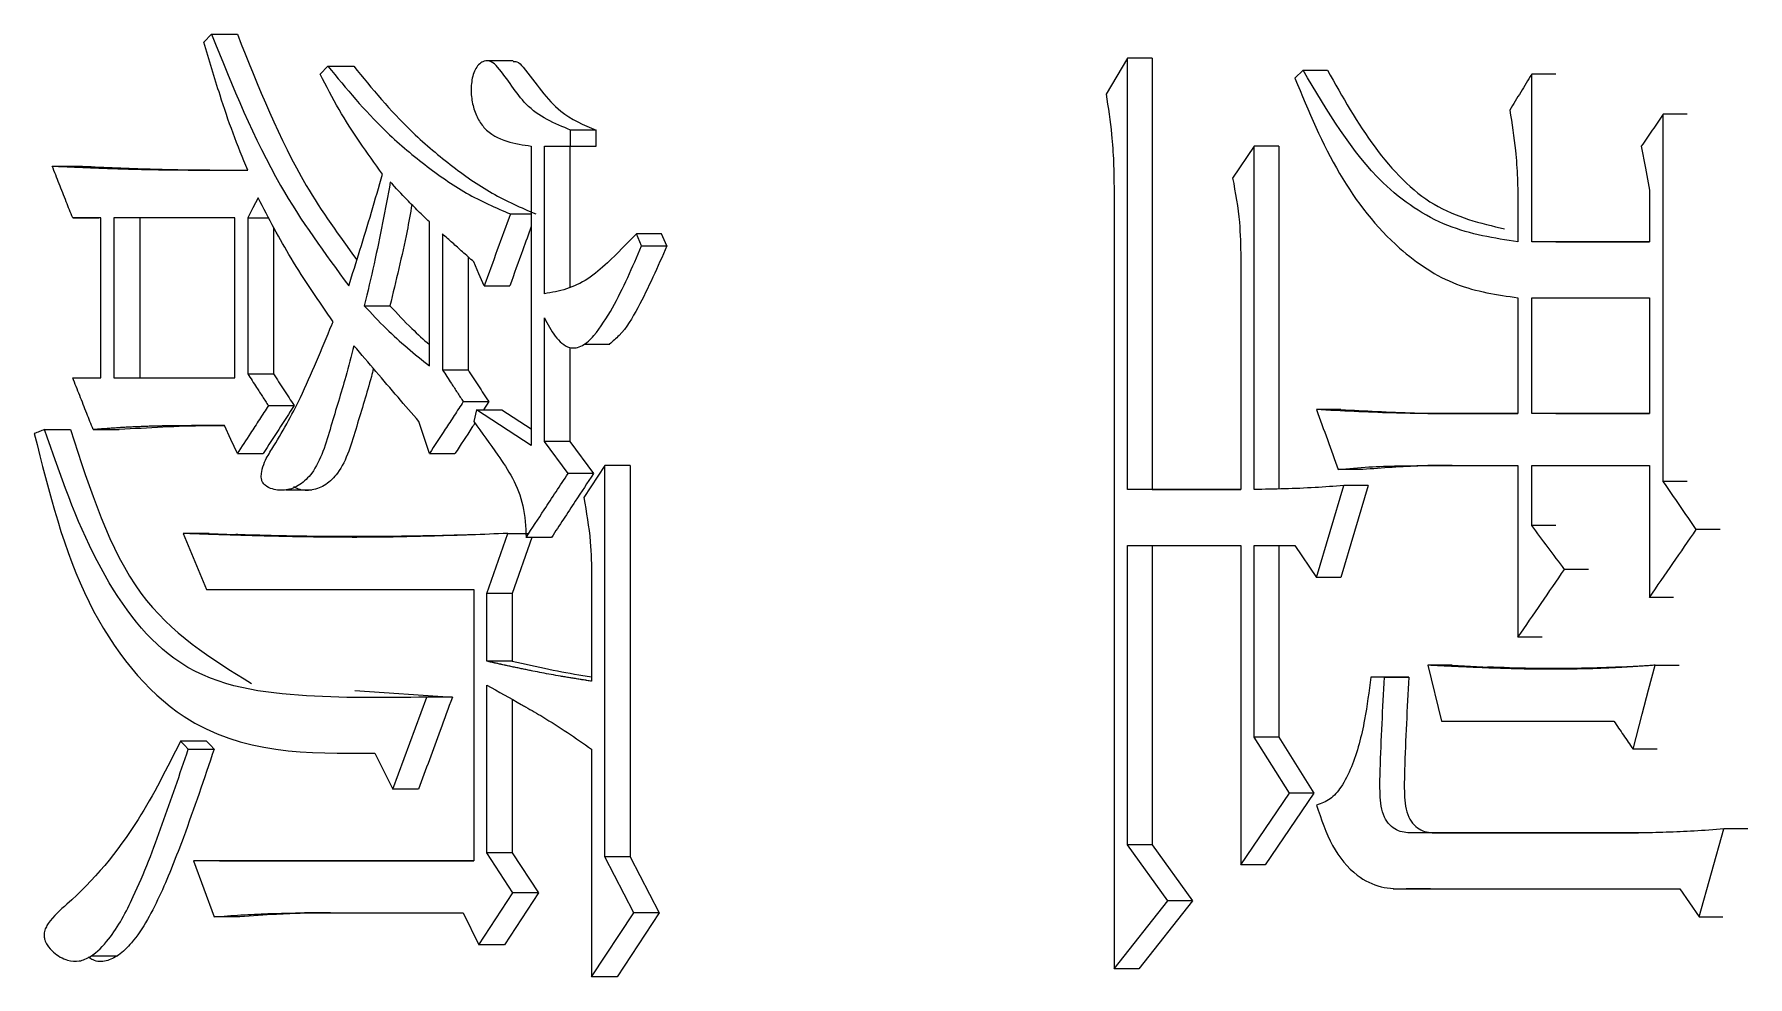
# Model space of a CAD drawing. Header units: millimetres. Extents: x 2063 to 4500, y 825 to 2548.
# Drawn here: x 3160.398 to 3165.037, y 1518.73 to 1521.283 of the extents above; entities that cross this region are included whole.
import ezdxf

# ---------------------------------------------------------------- set-up
doc = ezdxf.new("R2010")
doc.units = ezdxf.units.MM

msp = doc.modelspace()

# ---------------------------------------------------------------- linework, layer by layer
at = {"color": 7, "linetype": 'Continuous', "lineweight": 25}
for p, q in [((3160.8782, 1521.2826), (3160.8572, 1521.2609)), ((3160.8782, 1521.2826), (3160.9483, 1521.2826)), ((3161.1934, 1521.196), (3161.1724, 1521.1744)), ((3161.6946, 1521.2107), (3161.6251, 1521.2107)), ((3163.3582, 1521.2177), (3163.3, 1521.1203)), ((3163.3582, 1520.0494), (3163.3582, 1521.2177)), ((3163.4251, 1521.2177), (3163.4251, 1520.0494)), ((3163.8334, 1521.1852), (3163.8113, 1521.1636)), ((3163.8334, 1521.1852), (3163.8996, 1521.1852)), ((3164.4525, 1520.7201), (3164.4525, 1521.1744)), ((3164.5178, 1521.1744), (3164.4525, 1521.1744)), ((3161.8505, 1520.9797), (3161.8505, 1521.023)), ((3161.9193, 1521.023), (3161.8505, 1521.023)), ((3161.9193, 1520.9797), (3161.9193, 1521.023)), ((3161.7795, 1520.9797), (3161.8505, 1520.9797)), ((3161.7795, 1520.5795), (3161.7795, 1520.9797)), ((3161.8483, 1520.9797), (3161.8483, 1520.5972)), ((3161.8505, 1520.9797), (3161.9193, 1520.9797)), ((3163.7014, 1520.9797), (3163.6429, 1520.8932)), ((3163.7014, 1520.0494), (3163.7014, 1520.9797)), ((3163.7678, 1520.9797), (3163.7678, 1520.0508)), ((3160.4468, 1520.9256), (3160.5174, 1520.9256)), ((3163.3218, 1520.8607), (3163.3219, 1518.7513)), ((3164.7716, 1520.8607), (3164.7716, 1520.7201)), ((3164.4154, 1520.8174), (3164.4154, 1520.7201)), ((3160.5786, 1520.785), (3160.5023, 1520.785)), ((3160.5023, 1520.785), (3160.5728, 1520.785)), ((3160.5786, 1520.785), (3160.5728, 1520.785)), ((3160.5786, 1520.3523), (3160.5786, 1520.785)), ((3160.9411, 1520.785), (3160.6134, 1520.785)), ((3160.6134, 1520.785), (3160.6134, 1520.3523)), ((3160.6838, 1520.785), (3160.6134, 1520.785)), ((3160.9411, 1520.785), (3160.6838, 1520.785)), ((3160.6838, 1520.785), (3160.6838, 1520.3523)), ((3160.9411, 1520.3523), (3160.9411, 1520.785)), ((3160.9761, 1520.785), (3160.9761, 1520.3631)), ((3160.9761, 1520.785), (3161.0329, 1520.785)), ((3161.468, 1520.3847), (3161.468, 1520.7742)), ((3161.046, 1520.7602), (3161.046, 1520.3631)), ((3161.5033, 1520.7417), (3161.5033, 1520.3739)), ((3162.0426, 1520.7093), (3162.0284, 1520.7417)), ((3162.0969, 1520.7417), (3162.0284, 1520.7417)), ((3162.1112, 1520.7093), (3162.0969, 1520.7417)), ((3164.7716, 1520.7201), (3164.4525, 1520.7201)), ((3164.5178, 1520.7201), (3164.4525, 1520.7201)), ((3164.5179, 1520.7201), (3164.7716, 1520.7201)), ((3161.5726, 1520.6799), (3161.5726, 1520.3739)), ((3162.0426, 1520.7093), (3162.1112, 1520.7093)), ((3163.6648, 1520.6768), (3163.6648, 1520.0494)), ((3161.6165, 1520.6011), (3161.6856, 1520.6011)), ((3161.2919, 1520.547), (3161.3614, 1520.547)), ((3164.4154, 1520.5687), (3164.4154, 1520.2549)), ((3164.4525, 1520.5686), (3164.7716, 1520.5686)), ((3164.4525, 1520.2549), (3164.4525, 1520.5686)), ((3164.7716, 1520.5686), (3164.7716, 1520.2549)), ((3161.7795, 1520.1792), (3161.7795, 1520.5145)), ((3161.8877, 1520.4428), (3161.9565, 1520.4428)), ((3161.8483, 1520.4344), (3161.8483, 1520.1792)), ((3160.5023, 1520.3523), (3160.5786, 1520.3523)), ((3160.6134, 1520.3523), (3160.9411, 1520.3523)), ((3160.9761, 1520.3631), (3161.046, 1520.3631)), ((3161.5033, 1520.3739), (3161.5726, 1520.3739)), ((3161.0321, 1520.2766), (3161.102, 1520.2766)), ((3161.5599, 1520.2874), (3161.6291, 1520.2874)), ((3161.5952, 1520.2657), (3161.5882, 1520.2333)), ((3161.744, 1520.1684), (3161.5952, 1520.2657)), ((3161.5952, 1520.2657), (3161.6644, 1520.2657)), ((3161.6291, 1520.2874), (3161.6149, 1520.2657)), ((3161.6644, 1520.2657), (3161.744, 1520.2136)), ((3163.9362, 1520.2658), (3163.87, 1520.2658)), ((3164.4154, 1520.2549), (3164.1717, 1520.2549)), ((3164.1717, 1520.2549), (3164.2375, 1520.2549)), ((3164.2375, 1520.2549), (3164.4154, 1520.2549)), ((3164.7716, 1520.2549), (3164.4525, 1520.2549)), ((3164.5178, 1520.2549), (3164.4525, 1520.2549)), ((3164.5179, 1520.2549), (3164.7716, 1520.2549)), ((3160.5578, 1520.2116), (3160.6283, 1520.2116)), ((3161.8434, 1520.0927), (3161.7795, 1520.1792)), ((3161.8483, 1520.1792), (3161.7795, 1520.1792)), ((3161.8483, 1520.1792), (3161.9122, 1520.0927)), ((3160.9481, 1520.1467), (3161.0181, 1520.1467)), ((3161.468, 1520.1467), (3161.5373, 1520.1467)), ((3161.9429, 1520.1143), (3161.886, 1520.0278)), ((3162.0116, 1520.1143), (3161.9429, 1520.1143)), ((3162.0116, 1520.1143), (3162.0116, 1519.0542)), ((3164.1717, 1520.1143), (3164.4154, 1520.1143)), ((3164.2375, 1520.1143), (3164.1717, 1520.1143)), ((3164.4154, 1520.1143), (3164.4154, 1519.6492)), ((3164.4525, 1520.1143), (3164.7716, 1520.1143)), ((3164.4525, 1519.9521), (3164.4525, 1520.1143)), ((3164.7716, 1520.1143), (3164.7716, 1519.7573)), ((3161.9122, 1520.0927), (3161.8434, 1520.0927)), ((3163.9949, 1520.1035), (3163.9288, 1520.1035)), ((3164.8737, 1520.0711), (3164.8088, 1520.0711)), ((3161.0794, 1520.0482), (3161.1501, 1520.0482)), ((3163.6648, 1520.0494), (3163.3582, 1520.0494)), ((3163.4251, 1520.0494), (3163.3582, 1520.0494)), ((3163.4251, 1520.0494), (3163.6648, 1520.0494)), ((3163.87, 1519.8114), (3163.9435, 1520.0602)), ((3164.0096, 1520.0602), (3163.9362, 1519.8114)), ((3164.0096, 1520.0602), (3163.9435, 1520.0602)), ((3160.8014, 1519.9304), (3160.8642, 1519.779)), ((3160.8716, 1519.9304), (3160.8014, 1519.9304)), ((3160.8716, 1519.9304), (3160.9444, 1519.9276)), ((3161.6235, 1519.7681), (3161.6802, 1519.9304)), ((3161.6802, 1519.9304), (3161.7369, 1519.9304)), ((3164.5178, 1519.9521), (3164.4525, 1519.9521)), ((3164.963, 1519.9412), (3164.8982, 1519.9412)), ((3161.7454, 1519.9196), (3161.6926, 1519.7681)), ((3161.7987, 1519.9196), (3161.7298, 1519.9196)), ((3163.3583, 1519.898), (3163.6648, 1519.898)), ((3163.3582, 1519.0867), (3163.3583, 1519.898)), ((3163.4251, 1519.898), (3163.4251, 1519.0867)), ((3163.6648, 1519.898), (3163.6648, 1519.0326)), ((3163.7014, 1519.898), (3163.8113, 1519.898)), ((3163.7014, 1519.3787), (3163.7014, 1519.898)), ((3163.7678, 1519.898), (3163.7678, 1519.3787)), ((3163.8113, 1519.898), (3163.87, 1519.8114)), ((3161.9073, 1519.8114), (3161.9073, 1519.5302)), ((3163.9362, 1519.8114), (3163.87, 1519.8114)), ((3164.6066, 1519.8331), (3164.5414, 1519.8331)), ((3160.8642, 1519.779), (3161.5882, 1519.779)), ((3161.5882, 1519.779), (3161.5882, 1519.0434)), ((3161.6235, 1519.5843), (3161.6235, 1519.7681)), ((3161.6926, 1519.7681), (3161.6235, 1519.7681)), ((3161.6926, 1519.7681), (3161.6926, 1519.5843)), ((3164.8366, 1519.7573), (3164.7716, 1519.7573)), ((3164.4809, 1519.6492), (3164.4154, 1519.6492)), ((3161.6926, 1519.5843), (3161.6235, 1519.5843)), ((3164.2375, 1519.5735), (3164.1717, 1519.5735)), ((3164.1717, 1519.5735), (3164.2085, 1519.422)), ((3164.2375, 1519.5735), (3164.3369, 1519.5685)), ((3164.7865, 1519.5735), (3164.8514, 1519.5735)), ((3161.6235, 1519.065), (3161.6235, 1519.5193)), ((3164.0538, 1519.541), (3164.017, 1519.541)), ((3164.083, 1519.541), (3164.017, 1519.541)), ((3164.0538, 1519.541), (3164.1197, 1519.541)), ((3161.266, 1519.5049), (3161.5303, 1519.4869)), ((3161.3693, 1519.2381), (3161.461, 1519.4869)), ((3161.5303, 1519.4869), (3161.461, 1519.4869)), ((3161.6926, 1519.4808), (3161.6926, 1519.065)), ((3163.7967, 1519.2273), (3163.7014, 1519.3787)), ((3163.7678, 1519.3787), (3163.7014, 1519.3787)), ((3163.7678, 1519.3787), (3163.8629, 1519.2273)), ((3160.8646, 1519.3679), (3160.7944, 1519.3679)), ((3160.8153, 1519.3463), (3160.8854, 1519.3463)), ((3161.32, 1519.3354), (3161.3693, 1519.2381)), ((3161.9073, 1519.3463), (3161.9073, 1518.7297)), ((3164.792, 1519.3463), (3164.727, 1519.3463)), ((3161.4387, 1519.2381), (3161.3693, 1519.2381)), ((3163.6648, 1519.0326), (3163.7967, 1519.2273)), ((3163.8629, 1519.2273), (3163.7313, 1519.0326)), ((3163.8629, 1519.2273), (3163.7967, 1519.2273)), ((3164.1932, 1519.1191), (3164.1273, 1519.1191)), ((3164.7419, 1519.1191), (3164.1274, 1519.1191)), ((3164.1933, 1519.1191), (3164.7419, 1519.1191)), ((3164.9057, 1518.892), (3164.9728, 1519.1299)), ((3165.0374, 1519.1299), (3164.9728, 1519.1299)), ((3161.6944, 1518.9568), (3161.6235, 1519.065)), ((3161.6926, 1519.065), (3161.6235, 1519.065)), ((3161.6926, 1519.065), (3161.7634, 1518.9568)), ((3162.0212, 1518.9028), (3161.9429, 1519.0542)), ((3162.0116, 1519.0542), (3161.9429, 1519.0542)), ((3162.0116, 1519.0542), (3162.0898, 1518.9028)), ((3163.4676, 1518.9352), (3163.3582, 1519.0867)), ((3163.4251, 1519.0867), (3163.3582, 1519.0867)), ((3163.4251, 1519.0867), (3163.5343, 1518.9352)), ((3160.8293, 1519.0434), (3160.8852, 1518.8919)), ((3161.5882, 1519.0434), (3160.8293, 1519.0434)), ((3160.8994, 1519.0434), (3160.8293, 1519.0434)), ((3160.8994, 1519.0434), (3161.5882, 1519.0434)), ((3163.7313, 1519.0326), (3163.6648, 1519.0326)), ((3161.6023, 1518.8162), (3161.6944, 1518.9568)), ((3161.7634, 1518.9568), (3161.6714, 1518.8162)), ((3161.7634, 1518.9568), (3161.6944, 1518.9568)), ((3164.0772, 1518.9682), (3164.1062, 1518.9682)), ((3164.1127, 1518.9677), (3164.8535, 1518.9677)), ((3164.1786, 1518.9677), (3164.1127, 1518.9677)), ((3164.8535, 1518.9677), (3164.9057, 1518.892)), ((3163.3219, 1518.7513), (3163.4676, 1518.9352)), ((3163.5343, 1518.9352), (3163.3887, 1518.7513)), ((3163.5343, 1518.9352), (3163.4676, 1518.9352)), ((3160.9552, 1518.8919), (3160.8852, 1518.8919)), ((3161.1302, 1518.9028), (3161.5599, 1518.9028)), ((3161.2, 1518.9028), (3161.1302, 1518.9028)), ((3161.5599, 1518.9028), (3161.6023, 1518.8162)), ((3161.9073, 1518.7297), (3162.0212, 1518.9028)), ((3162.0898, 1518.9028), (3161.9761, 1518.7297)), ((3162.0898, 1518.9028), (3162.0212, 1518.9028)), ((3164.9057, 1518.892), (3164.9704, 1518.892)), ((3161.6714, 1518.8162), (3161.6023, 1518.8162)), ((3160.5523, 1518.7863), (3160.6236, 1518.7863)), ((3161.9761, 1518.7297), (3161.9073, 1518.7297)), ((3163.3887, 1518.7513), (3163.3219, 1518.7513))]:
    msp.add_line(p, q, dxfattribs=at)
at = {"color": 7, "linetype": 'Continuous', "lineweight": 25, "flags": 128}
for points in [[(3161.1934, 1521.196), (3161.2188, 1521.196), (3161.241, 1521.196), (3161.2631, 1521.196)], [(3163.4251, 1521.2177), (3163.4084, 1521.2177), (3163.3917, 1521.2177), (3163.3582, 1521.2177)], [(3164.8088, 1520.0711), (3164.8088, 1520.5686), (3164.8088, 1521.0662)], [(3164.8737, 1521.0662), (3164.8575, 1521.0662), (3164.8413, 1521.0662), (3164.8088, 1521.0662)], [(3161.744, 1520.9797), (3161.744, 1520.574), (3161.744, 1520.1684)], [(3163.7678, 1520.9797), (3163.7512, 1520.9797), (3163.7346, 1520.9797), (3163.7014, 1520.9797)], [(3164.7493, 1520.9797), (3164.7605, 1520.9202), (3164.7716, 1520.8607)], [(3161.0041, 1520.8391), (3160.9901, 1520.812), (3160.9761, 1520.785)], [(3161.6873, 1520.7958), (3161.7047, 1520.7958), (3161.7221, 1520.7958), (3161.744, 1520.7958)], [(3161.6165, 1520.6011), (3161.6023, 1520.6335), (3161.5882, 1520.666)], [(3160.426, 1520.2116), (3160.4547, 1520.2116), (3160.4757, 1520.2116), (3160.4966, 1520.2116)], [(3160.9481, 1520.1467), (3160.9306, 1520.1846), (3160.9131, 1520.2225)], [(3161.468, 1520.1467), (3161.4539, 1520.19), (3161.4398, 1520.2333)], [(3161.9429, 1519.0542), (3161.9429, 1519.4746), (3161.9429, 1520.1143)], [(3164.727, 1519.3463), (3164.7518, 1519.4408), (3164.7691, 1519.5071), (3164.7865, 1519.5735)], [(3160.8153, 1519.3463), (3160.8049, 1519.3571), (3160.7944, 1519.3679)], [(3160.8646, 1519.3679), (3160.8699, 1519.3624), (3160.8752, 1519.3569), (3160.8855, 1519.3463)]]:
    msp.add_lwpolyline(points, dxfattribs=at)
at = {"color": 7, "linetype": 'Continuous', "lineweight": 25}
for points, knots in [([(3160.8782, 1521.2826), (3160.9355, 1521.1408), (3161.0369, 1520.8896), (3161.1851, 1520.6887), (3161.2497, 1520.6011)], [0, 0, 0, 0, 0.56421, 1, 1, 1, 1]), ([(3160.9483, 1521.2826), (3161.0048, 1521.1402), (3161.0938, 1520.9161), (3161.2242, 1520.7366), (3161.2717, 1520.6712)], [0, 0, 0, 0, 0.635566, 1, 1, 1, 1]), ([(3160.9761, 1520.9148), (3160.9625, 1520.9477), (3160.9355, 1521.0137), (3160.8966, 1521.1298), (3160.8717, 1521.2129), (3160.8572, 1521.2609)], [0, 0, 0, 0, 0.296607, 0.593255, 1, 1, 1, 1]), ([(3161.1934, 1521.196), (3161.2433, 1521.1355), (3161.3251, 1521.0363), (3161.4544, 1520.9283), (3161.567, 1520.848), (3161.6473, 1520.8131), (3161.6873, 1520.7958)], [0, 0, 0, 0, 0.34436, 0.564684, 0.783385, 1, 1, 1, 1]), ([(3161.2631, 1521.196), (3161.3129, 1521.1355), (3161.3946, 1521.0363), (3161.5237, 1520.9283), (3161.6361, 1520.848), (3161.7164, 1520.8131), (3161.7563, 1520.7958)], [0, 0, 0, 0, 0.34442, 0.564747, 0.783429, 1, 1, 1, 1]), ([(3161.8505, 1521.023), (3161.8073, 1521.0407), (3161.7293, 1521.0728), (3161.6762, 1521.1693), (3161.6367, 1521.2108), (3161.618, 1521.2115), (3161.6038, 1521.2033), (3161.5932, 1521.1907), (3161.5838, 1521.1675), (3161.5796, 1521.1339), (3161.5837, 1521.0938), (3161.5961, 1521.0581), (3161.624, 1521.0148), (3161.6775, 1520.9894), (3161.7219, 1520.9829), (3161.744, 1520.9797)], [0, 0, 0, 0, 0.230991, 0.417984, 0.453958, 0.487906, 0.511162, 0.535138, 0.560232, 0.612084, 0.662769, 0.713245, 0.762331, 0.881446, 1, 1, 1, 1]), ([(3161.6951, 1521.2088), (3161.6983, 1521.209), (3161.7085, 1521.2095), (3161.7523, 1521.1575), (3161.8089, 1521.0697), (3161.8858, 1521.0371), (3161.9193, 1521.023)], [0, 0, 0, 0, 0.036093, 0.112614, 0.614141, 1, 1, 1, 1]), ([(3164.4154, 1520.7201), (3164.3512, 1520.7301), (3164.2217, 1520.7503), (3164.006, 1520.894), (3163.8993, 1521.074), (3163.8334, 1521.1852)], [0, 0, 0, 0, 0.273464, 0.551009, 1, 1, 1, 1]), ([(3163.8996, 1521.1852), (3163.94, 1521.1133), (3164.0199, 1520.9712), (3164.1818, 1520.8021), (3164.3136, 1520.771), (3164.3793, 1520.7555)], [0, 0, 0, 0, 0.339729, 0.670692, 1, 1, 1, 1]), ([(3161.3411, 1520.904), (3161.3205, 1520.9326), (3161.2799, 1520.9891), (3161.2219, 1521.0775), (3161.1889, 1521.142), (3161.1724, 1521.1744)], [0, 0, 0, 0, 0.3384511, 0.6681197, 1, 1, 1, 1]), ([(3163.8113, 1521.1636), (3163.8484, 1521.0745), (3163.9215, 1520.8988), (3164.0747, 1520.7058), (3164.2457, 1520.5934), (3164.3591, 1520.5769), (3164.4154, 1520.5687)], [0, 0, 0, 0, 0.289657, 0.571456, 0.787204, 1, 1, 1, 1]), ([(3164.4525, 1521.1744), (3164.4426, 1521.1582), (3164.4228, 1521.1257), (3164.4031, 1521.0933), (3164.3932, 1521.0771)], [0, 0, 0, 0, 0.499998, 1, 1, 1, 1]), ([(3163.3, 1521.1203), (3163.3057, 1521.084), (3163.3152, 1521.0231), (3163.3209, 1520.936), (3163.3215, 1520.8858), (3163.3219, 1520.8607)], [0, 0, 0, 0, 0.425369, 0.712054, 1, 1, 1, 1]), ([(3164.3932, 1521.0771), (3164.399, 1521.0407), (3164.4086, 1520.9798), (3164.4145, 1520.8927), (3164.4151, 1520.8426), (3164.4154, 1520.8174)], [0, 0, 0, 0, 0.4254255, 0.7120823, 1, 1, 1, 1]), ([(3164.8088, 1521.0662), (3164.7989, 1521.0518), (3164.7791, 1521.023), (3164.7592, 1520.9941), (3164.7493, 1520.9797)], [0, 0, 0, 0, 0.4999987, 1, 1, 1, 1]), ([(3160.5023, 1520.785), (3160.4964, 1520.7997), (3160.4843, 1520.8305), (3160.4658, 1520.8773), (3160.4531, 1520.9095), (3160.4468, 1520.9256)], [0, 0, 0, 0, 0.313727, 0.656864, 1, 1, 1, 1]), ([(3160.4468, 1520.9256), (3160.4544, 1520.9252), (3160.4697, 1520.9246), (3160.4889, 1520.9237), (3160.5042, 1520.9231), (3160.5157, 1520.9226), (3160.5252, 1520.9222), (3160.5348, 1520.9218), (3160.5482, 1520.9212), (3160.5674, 1520.9204), (3160.5866, 1520.9197), (3160.6058, 1520.919), (3160.6211, 1520.9185), (3160.6403, 1520.9179), (3160.6557, 1520.9174), (3160.6749, 1520.9169), (3160.6902, 1520.9166), (3160.7056, 1520.9162), (3160.721, 1520.9159), (3160.7364, 1520.9157), (3160.7556, 1520.9154), (3160.7691, 1520.9153), (3160.7826, 1520.9151), (3160.7903, 1520.9151), (3160.7999, 1520.915), (3160.8076, 1520.9149), (3160.8153, 1520.9149), (3160.823, 1520.9148), (3160.8307, 1520.9148), (3160.8404, 1520.9148), (3160.8481, 1520.9147), (3160.8577, 1520.9147), (3160.8654, 1520.9147), (3160.8751, 1520.9147), (3160.8828, 1520.9147), (3160.8905, 1520.9147), (3160.8982, 1520.9147), (3160.9059, 1520.9147), (3160.9156, 1520.9147), (3160.9233, 1520.9147), (3160.933, 1520.9147), (3160.9397, 1520.9147), (3160.9455, 1520.9147), (3160.9494, 1520.9147), (3160.9532, 1520.9147), (3160.9581, 1520.9147), (3160.9619, 1520.9147), (3160.9665, 1520.9148), (3160.9709, 1520.9148), (3160.9744, 1520.9148), (3160.9761, 1520.9148)], [0, 0, 0, 0, 0.043584, 0.087168, 0.10896, 0.130753, 0.152545, 0.163441, 0.185233, 0.228817, 0.272401, 0.294193, 0.337777, 0.35957, 0.403154, 0.424946, 0.46853, 0.490322, 0.512114, 0.555699, 0.577491, 0.621075, 0.631971, 0.653763, 0.664659, 0.686451, 0.697347, 0.708243, 0.730035, 0.740931, 0.762723, 0.773619, 0.795412, 0.806308, 0.8281, 0.838996, 0.849892, 0.871684, 0.88258, 0.904372, 0.915268, 0.93706, 0.942508, 0.947956, 0.958852, 0.9643, 0.975196, 0.980644, 0.990322, 1, 1, 1, 1]), ([(3160.5174, 1520.9256), (3160.5787, 1520.9228), (3160.697, 1520.9173), (3160.85, 1520.9147), (3160.9418, 1520.9148), (3160.976, 1520.9148)], [0, 0, 0, 0, 0.402188, 0.777041, 1, 1, 1, 1]), ([(3161.2497, 1520.6011), (3161.2598, 1520.6332), (3161.2808, 1520.6993), (3161.3114, 1520.8002), (3161.3312, 1520.8694), (3161.3411, 1520.904)], [0, 0, 0, 0, 0.320379, 0.660141, 1, 1, 1, 1]), ([(3161.3623, 1520.8823), (3161.3483, 1520.8083), (3161.3271, 1520.6955), (3161.3009, 1520.5849), (3161.2919, 1520.547)], [0, 0, 0, 0, 0.6569803, 1, 1, 1, 1]), ([(3161.468, 1520.7742), (3161.458, 1520.784), (3161.4378, 1520.8036), (3161.4023, 1520.8393), (3161.3774, 1520.866), (3161.3623, 1520.8823)], [0, 0, 0, 0, 0.280921, 0.561854, 1, 1, 1, 1]), ([(3163.6429, 1520.8932), (3163.6502, 1520.8534), (3163.6632, 1520.7823), (3163.6643, 1520.7091), (3163.6648, 1520.6768)], [0, 0, 0, 0, 0.558835, 1, 1, 1, 1]), ([(3161.2075, 1520.5037), (3161.1686, 1520.5599), (3161.1126, 1520.6409), (3161.0477, 1520.7562), (3161.0186, 1520.8114), (3161.0041, 1520.8391)], [0, 0, 0, 0, 0.532376, 0.766064, 1, 1, 1, 1]), ([(3161.4206, 1520.8212), (3161.4164, 1520.7973), (3161.4062, 1520.739), (3161.3854, 1520.648), (3161.3694, 1520.5807), (3161.3614, 1520.547)], [0, 0, 0, 0, 0.256892, 0.628328, 1, 1, 1, 1]), ([(3161.6873, 1520.7958), (3161.6755, 1520.7633), (3161.6519, 1520.6984), (3161.6283, 1520.6335), (3161.6165, 1520.6011)], [0, 0, 0, 0, 0.5, 1, 1, 1, 1]), ([(3161.5882, 1520.666), (3161.5779, 1520.6751), (3161.5587, 1520.6923), (3161.5304, 1520.7175), (3161.5124, 1520.7336), (3161.5033, 1520.7417)], [0, 0, 0, 0, 0.361282, 0.680641, 1, 1, 1, 1]), ([(3161.744, 1520.7619), (3161.7363, 1520.7408), (3161.7168, 1520.6871), (3161.6974, 1520.6335), (3161.6856, 1520.6011)], [0, 0, 0, 0, 0.394634, 1, 1, 1, 1]), ([(3162.0284, 1520.7417), (3162.0025, 1520.7152), (3161.9602, 1520.6717), (3161.8983, 1520.6171), (3161.8396, 1520.5903), (3161.7995, 1520.5831), (3161.7795, 1520.5795)], [0, 0, 0, 0, 0.3446396, 0.5657566, 0.7835326, 1, 1, 1, 1]), ([(3161.7795, 1520.5145), (3161.7884, 1520.4972), (3161.806, 1520.4631), (3161.8432, 1520.4286), (3161.8842, 1520.4358), (3161.924, 1520.4762), (3161.9805, 1520.565), (3162.0179, 1520.6519), (3162.0426, 1520.7093)], [0, 0, 0, 0, 0.121784, 0.238894, 0.329996, 0.425945, 0.621085, 1, 1, 1, 1]), ([(3162.1112, 1520.7093), (3162.0862, 1520.6526), (3162.0485, 1520.5668), (3161.995, 1520.4756), (3161.9646, 1520.4508), (3161.9556, 1520.4434)], [0, 0, 0, 0, 0.5781639, 0.8758527, 1, 1, 1, 1]), ([(3161.2919, 1520.547), (3161.3114, 1520.5261), (3161.3492, 1520.4859), (3161.4081, 1520.432), (3161.4481, 1520.4005), (3161.468, 1520.3847)], [0, 0, 0, 0, 0.349925, 0.674457, 1, 1, 1, 1]), ([(3161.3614, 1520.547), (3161.3809, 1520.526), (3161.4154, 1520.4889), (3161.4521, 1520.4561), (3161.468, 1520.4419)], [0, 0, 0, 0, 0.56596, 1, 1, 1, 1]), ([(3161.2637, 1520.4388), (3161.2564, 1520.4108), (3161.2372, 1520.3372), (3161.2014, 1520.2222), (3161.1695, 1520.1098), (3161.1183, 1520.0604), (3161.0808, 1520.0453), (3161.0482, 1520.048), (3161.0265, 1520.0567), (3161.0173, 1520.0671), (3161.0138, 1520.075), (3161.0125, 1520.0852), (3161.0142, 1520.1023), (3161.023, 1520.1294), (3161.0628, 1520.1919), (3161.129, 1520.3107), (3161.1771, 1520.4324), (3161.2064, 1520.501), (3161.2075, 1520.5037)], [0, 0, 0, 0, 0.080829, 0.213073, 0.345773, 0.395058, 0.444233, 0.491132, 0.518332, 0.527917, 0.53551, 0.543103, 0.555865, 0.581938, 0.622671, 0.782526, 0.991638, 1, 1, 1, 1]), ([(3161.4398, 1520.2333), (3161.4209, 1520.2553), (3161.3821, 1520.3006), (3161.3234, 1520.3691), (3161.2836, 1520.4156), (3161.2637, 1520.4388)], [0, 0, 0, 0, 0.321741, 0.660871, 1, 1, 1, 1]), ([(3160.5578, 1520.2116), (3160.552, 1520.2264), (3160.5398, 1520.2571), (3160.5213, 1520.304), (3160.5086, 1520.3362), (3160.5023, 1520.3523)], [0, 0, 0, 0, 0.313727, 0.656864, 1, 1, 1, 1]), ([(3160.9761, 1520.3631), (3160.9841, 1520.3506), (3160.9975, 1520.3299), (3161.0162, 1520.3011), (3161.0268, 1520.2847), (3161.0321, 1520.2766)], [0, 0, 0, 0, 0.432649, 0.716324, 1, 1, 1, 1]), ([(3161.046, 1520.3631), (3161.0553, 1520.3487), (3161.074, 1520.3198), (3161.0926, 1520.291), (3161.102, 1520.2766)], [0, 0, 0, 0, 0.500002, 1, 1, 1, 1]), ([(3161.3168, 1520.3768), (3161.3149, 1520.3697), (3161.3009, 1520.317), (3161.2709, 1520.2224), (3161.2394, 1520.1103), (3161.1884, 1520.0605), (3161.1514, 1520.046), (3161.1209, 1520.046), (3161.1054, 1520.0545), (3161.1014, 1520.0567)], [0, 0, 0, 0, 0.046643, 0.342403, 0.639171, 0.748921, 0.858405, 0.963449, 1, 1, 1, 1]), ([(3161.5033, 1520.3739), (3161.5115, 1520.3614), (3161.525, 1520.3408), (3161.5438, 1520.3119), (3161.5545, 1520.2956), (3161.5599, 1520.2874)], [0, 0, 0, 0, 0.4326487, 0.7163239, 1, 1, 1, 1]), ([(3161.5726, 1520.3739), (3161.582, 1520.3595), (3161.6008, 1520.3306), (3161.6196, 1520.3018), (3161.6291, 1520.2874)], [0, 0, 0, 0, 0.500002, 1, 1, 1, 1]), ([(3161.0321, 1520.2766), (3161.024, 1520.2641), (3161.0078, 1520.2391), (3160.9798, 1520.1958), (3160.9599, 1520.1651), (3160.9481, 1520.1467)], [0, 0, 0, 0, 0.288429, 0.576858, 1, 1, 1, 1]), ([(3161.102, 1520.2766), (3161.088, 1520.2549), (3161.06, 1520.2116), (3161.032, 1520.1684), (3161.0181, 1520.1467)], [0, 0, 0, 0, 0.5, 1, 1, 1, 1]), ([(3161.5599, 1520.2874), (3161.5517, 1520.2749), (3161.5354, 1520.2499), (3161.5048, 1520.2031), (3161.4823, 1520.1687), (3161.468, 1520.1467)], [0, 0, 0, 0, 0.2662424, 0.5324848, 1, 1, 1, 1]), ([(3163.87, 1520.2658), (3163.8798, 1520.2387), (3163.8994, 1520.1846), (3163.919, 1520.1305), (3163.9288, 1520.1035)], [0, 0, 0, 0, 0.499999, 1, 1, 1, 1]), ([(3164.1717, 1520.2549), (3164.1393, 1520.2554), (3164.0727, 1520.2562), (3163.9721, 1520.2608), (3163.9041, 1520.2641), (3163.87, 1520.2658)], [0, 0, 0, 0, 0.321579, 0.660777, 1, 1, 1, 1]), ([(3163.9362, 1520.2658), (3163.9685, 1520.2642), (3164.0347, 1520.2609), (3164.1351, 1520.2563), (3164.2033, 1520.2554), (3164.2375, 1520.2549)], [0, 0, 0, 0, 0.321994, 0.660963, 1, 1, 1, 1]), ([(3160.426, 1520.2116), (3160.4214, 1520.2098), (3160.4121, 1520.2062), (3160.4029, 1520.2026), (3160.3983, 1520.2008)], [0, 0, 0, 0, 0.499988, 1, 1, 1, 1]), ([(3161.461, 1519.4869), (3161.3458, 1519.4853), (3161.1157, 1519.4822), (3160.7796, 1519.5341), (3160.5514, 1519.8494), (3160.4684, 1520.0893), (3160.426, 1520.2116)], [0, 0, 0, 0, 0.273656, 0.546764, 0.768873, 1, 1, 1, 1]), ([(3160.4966, 1520.2116), (3160.5491, 1520.0484), (3160.6508, 1519.7316), (3160.877, 1519.5917), (3160.9867, 1519.5239)], [0, 0, 0, 0, 0.515406, 1, 1, 1, 1]), ([(3160.9131, 1520.2225), (3160.8736, 1520.2225), (3160.8316, 1520.2226), (3160.7872, 1520.2222), (3160.7798, 1520.2221), (3160.7724, 1520.222), (3160.765, 1520.2219), (3160.7589, 1520.2218), (3160.7527, 1520.2217), (3160.7478, 1520.2216), (3160.7416, 1520.2214), (3160.7354, 1520.2213), (3160.7256, 1520.221), (3160.7157, 1520.2208), (3160.7059, 1520.2205), (3160.6985, 1520.2202), (3160.6911, 1520.2199), (3160.6813, 1520.2196), (3160.6727, 1520.2192), (3160.6641, 1520.2188), (3160.6591, 1520.2185), (3160.653, 1520.2182), (3160.6468, 1520.2179), (3160.637, 1520.2173), (3160.6272, 1520.2167), (3160.6149, 1520.2159), (3160.6051, 1520.2152), (3160.5928, 1520.2143), (3160.583, 1520.2136), (3160.5705, 1520.2126), (3160.5629, 1520.212), (3160.5578, 1520.2116)], [0, 0, 0, 0, 0.332695, 0.353489, 0.374282, 0.395075, 0.415869, 0.436662, 0.447059, 0.467852, 0.478249, 0.499042, 0.519836, 0.561423, 0.582216, 0.603009, 0.623803, 0.644596, 0.686183, 0.69658, 0.717373, 0.72777, 0.748563, 0.769356, 0.810943, 0.831737, 0.873323, 0.894117, 0.935704, 0.956497, 1, 1, 1, 1]), ([(3160.9133, 1520.2221), (3160.8971, 1520.2221), (3160.8413, 1520.222), (3160.7462, 1520.2188), (3160.6676, 1520.214), (3160.6283, 1520.2116)], [0, 0, 0, 0, 0.1701659, 0.5850026, 1, 1, 1, 1]), ([(3161.5911, 1520.2292), (3161.5885, 1520.2252), (3161.5705, 1520.1977), (3161.5526, 1520.1702), (3161.5373, 1520.1467)], [0, 0, 0, 0, 0.147167, 1, 1, 1, 1]), ([(3161.5882, 1520.2333), (3161.6101, 1520.2034), (3161.6462, 1520.154), (3161.6947, 1520.0821), (3161.7258, 1520.0063), (3161.7285, 1519.9487), (3161.7298, 1519.9196)], [0, 0, 0, 0, 0.334385, 0.552202, 0.773272, 1, 1, 1, 1]), ([(3160.3983, 1520.2008), (3160.4381, 1520.0415), (3160.5158, 1519.731), (3160.8411, 1519.3311), (3161.1396, 1519.3338), (3161.32, 1519.3354)], [0, 0, 0, 0, 0.294377, 0.5735664, 1, 1, 1, 1]), ([(3163.9288, 1520.1035), (3163.9564, 1520.1061), (3164.0105, 1520.1113), (3164.0915, 1520.1138), (3164.1449, 1520.1141), (3164.1717, 1520.1143)], [0, 0, 0, 0, 0.341779, 0.670798, 1, 1, 1, 1]), ([(3164.2375, 1520.1143), (3164.2097, 1520.1142), (3164.1553, 1520.1139), (3164.0745, 1520.1098), (3164.0214, 1520.1056), (3163.9949, 1520.1035)], [0, 0, 0, 0, 0.342239, 0.67104, 1, 1, 1, 1]), ([(3161.7298, 1519.9196), (3161.7462, 1519.9445), (3161.7733, 1519.9859), (3161.8111, 1520.0436), (3161.8326, 1520.0763), (3161.8434, 1520.0927)], [0, 0, 0, 0, 0.432629, 0.716314, 1, 1, 1, 1]), ([(3161.9122, 1520.0927), (3161.8958, 1520.0677), (3161.8687, 1520.0264), (3161.8309, 1519.9687), (3161.8095, 1519.9359), (3161.7988, 1519.9196)], [0, 0, 0, 0, 0.432882, 0.716441, 1, 1, 1, 1]), ([(3164.8982, 1519.9412), (3164.8833, 1519.9629), (3164.8535, 1520.0061), (3164.8237, 1520.0494), (3164.8088, 1520.0711)], [0, 0, 0, 0, 0.499998, 1, 1, 1, 1]), ([(3161.886, 1520.0278), (3161.8931, 1519.988), (3161.9057, 1519.9169), (3161.9068, 1519.8437), (3161.9073, 1519.8114)], [0, 0, 0, 0, 0.558835, 1, 1, 1, 1]), ([(3163.9435, 1520.0602), (3163.9176, 1520.0582), (3163.8643, 1520.0541), (3163.7836, 1520.0509), (3163.7288, 1520.0499), (3163.7014, 1520.0494)], [0, 0, 0, 0, 0.320446, 0.660167, 1, 1, 1, 1]), ([(3161.6802, 1519.9304), (3161.6139, 1519.9278), (3161.4815, 1519.9227), (3161.333, 1519.9198), (3161.2486, 1519.9199), (3161.228, 1519.92), (3161.2219, 1519.9201), (3161.2157, 1519.9201), (3161.2095, 1519.9202), (3161.2034, 1519.9202), (3161.1951, 1519.9203), (3161.1869, 1519.9204), (3161.1787, 1519.9205), (3161.1725, 1519.9205), (3161.1664, 1519.9206), (3161.1602, 1519.9207), (3161.1541, 1519.9208), (3161.1479, 1519.9209), (3161.1397, 1519.921), (3161.1315, 1519.9211), (3161.1233, 1519.9213), (3161.1171, 1519.9214), (3161.1109, 1519.9215), (3161.1048, 1519.9216), (3161.0986, 1519.9217), (3161.0925, 1519.9218), (3161.0863, 1519.922), (3161.0802, 1519.9221), (3161.072, 1519.9223), (3161.0638, 1519.9225), (3161.0556, 1519.9227), (3161.0494, 1519.9228), (3161.0433, 1519.923), (3161.0371, 1519.9231), (3161.031, 1519.9233), (3161.0248, 1519.9234), (3161.0166, 1519.9236), (3161.0084, 1519.9239), (3161.0002, 1519.9241), (3160.9941, 1519.9243), (3160.9879, 1519.9244), (3160.9818, 1519.9246), (3160.9757, 1519.9248), (3160.9695, 1519.925), (3160.9634, 1519.9251), (3160.9572, 1519.9253), (3160.949, 1519.9256), (3160.9409, 1519.9258), (3160.9327, 1519.9261), (3160.9265, 1519.9263), (3160.9204, 1519.9265), (3160.9143, 1519.9267), (3160.9081, 1519.9269), (3160.902, 1519.927), (3160.8938, 1519.9273), (3160.8857, 1519.9276), (3160.8775, 1519.9278), (3160.8713, 1519.928), (3160.8652, 1519.9283), (3160.8591, 1519.9285), (3160.853, 1519.9287), (3160.8468, 1519.9289), (3160.8407, 1519.9291), (3160.8325, 1519.9293), (3160.8244, 1519.9296), (3160.8162, 1519.9299), (3160.8092, 1519.9301), (3160.8043, 1519.9303), (3160.8014, 1519.9304)], [0, 0, 0, 0, 0.22469, 0.449389, 0.505561, 0.512583, 0.519604, 0.526626, 0.533648, 0.540669, 0.547691, 0.561734, 0.568755, 0.575777, 0.582798, 0.58982, 0.596841, 0.603863, 0.610884, 0.624928, 0.631949, 0.638971, 0.645992, 0.653014, 0.660035, 0.667057, 0.674078, 0.6811, 0.688121, 0.702165, 0.709186, 0.716208, 0.723229, 0.730251, 0.737272, 0.744294, 0.751315, 0.765358, 0.77238, 0.779401, 0.786423, 0.793445, 0.800466, 0.807488, 0.814509, 0.821531, 0.828552, 0.842595, 0.849617, 0.856638, 0.86366, 0.870682, 0.877703, 0.884725, 0.891746, 0.905789, 0.912811, 0.919832, 0.926854, 0.933875, 0.940897, 0.947918, 0.95494, 0.961962, 0.976005, 0.983026, 0.990048, 1, 1, 1, 1]), ([(3161.5913, 1519.927), (3161.578, 1519.9266), (3161.5016, 1519.9241), (3161.286, 1519.9204), (3161.1011, 1519.9231), (3160.9996, 1519.9256), (3160.9597, 1519.9268), (3160.9445, 1519.9274), (3160.9444, 1519.9274), (3160.9443, 1519.9274)], [0, 0, 0, 0, 0.091246, 0.521297, 0.77416, 0.895412, 0.961125, 0.976415, 1, 1, 1, 1]), ([(3164.5414, 1519.8331), (3164.5265, 1519.8529), (3164.4969, 1519.8926), (3164.4673, 1519.9322), (3164.4525, 1519.9521)], [0, 0, 0, 0, 0.499998, 1, 1, 1, 1]), ([(3164.7716, 1519.7573), (3164.7927, 1519.788), (3164.8349, 1519.8493), (3164.8771, 1519.9106), (3164.8982, 1519.9412)], [0, 0, 0, 0, 0.5, 1, 1, 1, 1]), ([(3164.4154, 1519.6492), (3164.4364, 1519.6798), (3164.4784, 1519.7411), (3164.5204, 1519.8024), (3164.5414, 1519.8331)], [0, 0, 0, 0, 0.5, 1, 1, 1, 1]), ([(3161.9073, 1519.5302), (3161.9052, 1519.5305), (3161.9011, 1519.5311), (3161.8958, 1519.532), (3161.8906, 1519.5328), (3161.8864, 1519.5334), (3161.8823, 1519.5341), (3161.8781, 1519.5348), (3161.8739, 1519.5354), (3161.8687, 1519.5363), (3161.8645, 1519.5369), (3161.8593, 1519.5378), (3161.8541, 1519.5386), (3161.8479, 1519.5396), (3161.8416, 1519.5407), (3161.8354, 1519.5417), (3161.8291, 1519.5428), (3161.8166, 1519.5449), (3161.7895, 1519.5496), (3161.7625, 1519.5548), (3161.7418, 1519.559), (3161.7335, 1519.5607), (3161.7252, 1519.5624), (3161.7149, 1519.5645), (3161.7066, 1519.5662), (3161.6983, 1519.568), (3161.6921, 1519.5693), (3161.6869, 1519.5704), (3161.6818, 1519.5715), (3161.6776, 1519.5724), (3161.6735, 1519.5733), (3161.6693, 1519.5742), (3161.6652, 1519.5751), (3161.66, 1519.5762), (3161.6559, 1519.5772), (3161.6507, 1519.5783), (3161.6466, 1519.5792), (3161.6425, 1519.5801), (3161.6383, 1519.581), (3161.6342, 1519.5819), (3161.6289, 1519.5831), (3161.6257, 1519.5838), (3161.6235, 1519.5843)], [0, 0, 0, 0, 0.021952, 0.043903, 0.054879, 0.07683, 0.087806, 0.098782, 0.120733, 0.131709, 0.15366, 0.164636, 0.186587, 0.208539, 0.23049, 0.252442, 0.274393, 0.296345, 0.384151, 0.559767, 0.581718, 0.60367, 0.647573, 0.669524, 0.713427, 0.735378, 0.75733, 0.779281, 0.790257, 0.812208, 0.823184, 0.83416, 0.856111, 0.867087, 0.889038, 0.900014, 0.921966, 0.932941, 0.943917, 0.965868, 0.976844, 1, 1, 1, 1]), ([(3161.6926, 1519.5843), (3161.7257, 1519.577), (3161.7892, 1519.5629), (3161.8609, 1519.5492), (3161.8995, 1519.5429), (3161.9073, 1519.5416)], [0, 0, 0, 0, 0.463687, 0.891018, 1, 1, 1, 1]), ([(3164.7865, 1519.5735), (3164.7841, 1519.5733), (3164.7793, 1519.573), (3164.7722, 1519.5725), (3164.765, 1519.572), (3164.7579, 1519.5716), (3164.7507, 1519.5711), (3164.7435, 1519.5706), (3164.7364, 1519.5702), (3164.7304, 1519.5698), (3164.7244, 1519.5694), (3164.7185, 1519.5691), (3164.7089, 1519.5685), (3164.6994, 1519.5679), (3164.6875, 1519.5672), (3164.6755, 1519.5666), (3164.6612, 1519.5659), (3164.6326, 1519.5646), (3164.5706, 1519.5625), (3164.4944, 1519.5621), (3164.4278, 1519.5633), (3164.3945, 1519.5641), (3164.3708, 1519.5648), (3164.3518, 1519.5654), (3164.328, 1519.5662), (3164.309, 1519.567), (3164.2901, 1519.5679), (3164.2758, 1519.5686), (3164.2616, 1519.5692), (3164.2474, 1519.5698), (3164.2355, 1519.5704), (3164.2261, 1519.5708), (3164.219, 1519.5711), (3164.2118, 1519.5714), (3164.2047, 1519.5718), (3164.1976, 1519.5721), (3164.1905, 1519.5725), (3164.1846, 1519.5728), (3164.1783, 1519.5731), (3164.1744, 1519.5733), (3164.1717, 1519.5735)], [0, 0, 0, 0, 0.011607, 0.023213, 0.034819, 0.046426, 0.058032, 0.069639, 0.081245, 0.092852, 0.098655, 0.110262, 0.121868, 0.145081, 0.156687, 0.1799, 0.203113, 0.226326, 0.31918, 0.504901, 0.597754, 0.64418, 0.667393, 0.713819, 0.737032, 0.783458, 0.806671, 0.829884, 0.853097, 0.87631, 0.899523, 0.911129, 0.922736, 0.934342, 0.945949, 0.957555, 0.969162, 0.980768, 0.986572, 1, 1, 1, 1]), ([(3164.7199, 1519.5694), (3164.7199, 1519.5694), (3164.7199, 1519.5694), (3164.7194, 1519.5694), (3164.701, 1519.5686), (3164.6297, 1519.5659), (3164.5604, 1519.5646), (3164.5177, 1519.5643), (3164.5026, 1519.5643), (3164.5001, 1519.5643), (3164.5009, 1519.5643), (3164.4756, 1519.5644), (3164.4217, 1519.5652), (3164.3732, 1519.5671), (3164.334, 1519.5687)], [0, 0, 0, 0, 0.00053, 0.004509, 0.014062, 0.225904, 0.41709, 0.513928, 0.524253, 0.532703, 0.557438, 0.62576, 0.697207, 1, 1, 1, 1]), ([(3161.6235, 1519.5193), (3161.6547, 1519.5021), (3161.6898, 1519.4827), (3161.7403, 1519.454), (3161.8048, 1519.417), (3161.8636, 1519.3764), (3161.9073, 1519.3463)], [0, 0, 0, 0, 0.325176, 0.365823, 0.528414, 1, 1, 1, 1]), ([(3164.017, 1519.541), (3164.012, 1519.5026), (3164.0012, 1519.4193), (3163.9755, 1519.3165), (3163.9399, 1519.246), (3163.9076, 1519.2077), (3163.8826, 1519.1992), (3163.87, 1519.1948)], [0, 0, 0, 0, 0.277213, 0.601616, 0.758833, 0.878188, 1, 1, 1, 1]), ([(3164.1274, 1519.1191), (3164.1136, 1519.12), (3164.0856, 1519.1217), (3164.0474, 1519.1604), (3164.0407, 1519.2252), (3164.0438, 1519.351), (3164.0494, 1519.4569), (3164.0538, 1519.541)], [0, 0, 0, 0, 0.110827, 0.224198, 0.354947, 0.487818, 1, 1, 1, 1]), ([(3164.1197, 1519.541), (3164.1129, 1519.541), (3164.1006, 1519.541), (3164.0884, 1519.541), (3164.083, 1519.541)], [0, 0, 0, 0, 0.56, 1, 1, 1, 1]), ([(3164.1197, 1519.541), (3164.1153, 1519.4569), (3164.1097, 1519.351), (3164.1066, 1519.2252), (3164.1133, 1519.1605), (3164.1515, 1519.1217), (3164.1795, 1519.12), (3164.1933, 1519.1191)], [0, 0, 0, 0, 0.512304, 0.645208, 0.775979, 0.889287, 1, 1, 1, 1]), ([(3161.5303, 1519.4869), (3161.5193, 1519.4569), (3161.4985, 1519.4005), (3161.468, 1519.3175), (3161.4485, 1519.2646), (3161.4387, 1519.2381)], [0, 0, 0, 0, 0.361499, 0.68075, 1, 1, 1, 1]), ([(3164.2085, 1519.422), (3164.2779, 1519.422), (3164.4329, 1519.422), (3164.5888, 1519.422), (3164.675, 1519.422)], [0, 0, 0, 0, 0.447226, 1, 1, 1, 1]), ([(3164.675, 1519.422), (3164.6836, 1519.4094), (3164.701, 1519.3842), (3164.7183, 1519.3589), (3164.727, 1519.3463)], [0, 0, 0, 0, 0.499998, 1, 1, 1, 1]), ([(3160.7944, 1519.3679), (3160.7578, 1519.2949), (3160.6723, 1519.1248), (3160.5423, 1518.9706), (3160.4473, 1518.8926), (3160.4292, 1518.8626), (3160.425, 1518.8505), (3160.4245, 1518.8388), (3160.427, 1518.8272), (3160.435, 1518.8115), (3160.4552, 1518.7901), (3160.485, 1518.7729), (3160.5204, 1518.7696), (3160.5599, 1518.7874), (3160.6138, 1518.8424), (3160.6792, 1518.9659), (3160.7462, 1519.1423), (3160.7922, 1519.2782), (3160.8153, 1519.3463)], [0, 0, 0, 0, 0.163054, 0.380102, 0.433894, 0.442949, 0.452088, 0.458006, 0.463913, 0.473847, 0.492962, 0.528393, 0.555625, 0.58285, 0.633845, 0.724478, 0.861928, 1, 1, 1, 1]), ([(3160.8854, 1519.3463), (3160.8582, 1519.2659), (3160.8134, 1519.1333), (3160.7431, 1518.9542), (3160.6849, 1518.8424), (3160.629, 1518.7877), (3160.5932, 1518.77), (3160.5639, 1518.77), (3160.5491, 1518.7799), (3160.545, 1518.7826)], [0, 0, 0, 0, 0.336148, 0.554502, 0.775219, 0.850857, 0.913151, 0.975906, 1, 1, 1, 1]), ([(3163.87, 1519.1948), (3163.8826, 1519.1567), (3163.9073, 1519.0817), (3163.9715, 1519.0038), (3164.044, 1518.9684), (3164.0899, 1518.9679), (3164.1127, 1518.9677)], [0, 0, 0, 0, 0.291536, 0.572529, 0.787239, 1, 1, 1, 1]), ([(3164.9728, 1519.1299), (3164.9459, 1519.1279), (3164.8939, 1519.1238), (3164.8169, 1519.1206), (3164.7669, 1519.1196), (3164.7419, 1519.1191)], [0, 0, 0, 0, 0.349385, 0.674644, 1, 1, 1, 1]), ([(3160.8852, 1518.8919), (3160.9094, 1518.8938), (3160.9579, 1518.8975), (3161.0396, 1518.9015), (3161.0971, 1518.9023), (3161.1302, 1518.9028)], [0, 0, 0, 0, 0.29749, 0.594994, 1, 1, 1, 1]), ([(3161.2, 1518.9028), (3161.1756, 1518.9025), (3161.1269, 1518.9019), (3161.0453, 1518.8986), (3160.9881, 1518.8944), (3160.9552, 1518.8919)], [0, 0, 0, 0, 0.297859, 0.595729, 1, 1, 1, 1])]:
    msp.add_open_spline(points, degree=3, knots=knots, dxfattribs=at)

doc.saveas('drawing.dxf')
